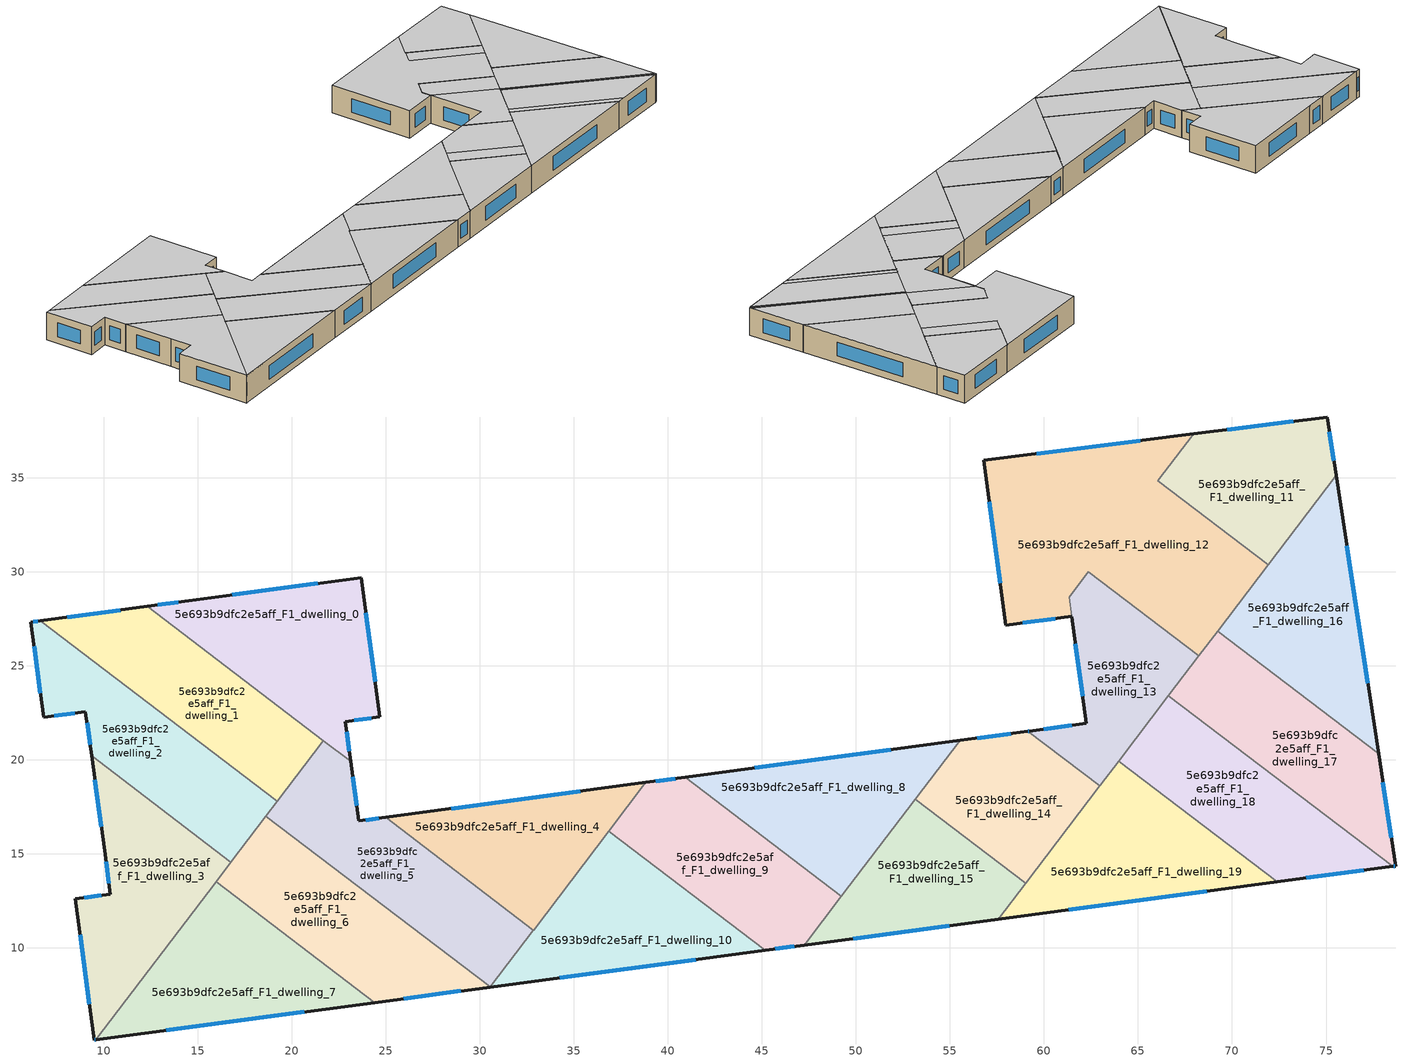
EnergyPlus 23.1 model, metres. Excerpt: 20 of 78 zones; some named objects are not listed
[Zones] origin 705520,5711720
5e693b9dfc2e5aff_F1_dwelling_0
 floor to 5e693b9dfc2e5aff_F0_dwelling_0 (EU_floor_Construction): 23.69,29.68 24.68,22.27 22.84,22.02 23.13,19.9 12.29,28.15 14.5,28.45 z3
 wall outside (EU_wall_Construction): 23.13,19.91 22.84,22.02 24.68,22.27 23.69,29.68 14.5,28.45 12.29,28.15 z3:6
 wall to 5e693b9dfc2e5aff_F1_dwelling_5 (EU_wall_Construction): 21.67,21.01 23.13,19.9 z3:6
 wall to 5e693b9dfc2e5aff_F1_dwelling_1 (EU_wall_Construction): 12.29,28.15 21.67,21.01 z3:6
 window (EU_Window_Construction): 13.94,28.38 12.85,28.23 / 21.36,29.37 16.82,28.76 / 24.43,24.15 23.94,27.81 / 23.31,22.08 24.22,22.21 / 23.06,20.44 22.92,21.49 z3.76:5.24
 ceiling to 5e693b9dfc2e5aff_F2_dwelling_0 (EU_floor_Construction): 23.13,19.91 22.84,22.02 24.68,22.27 23.69,29.68 14.5,28.45 12.29,28.15 21.68,21.01 z6
5e693b9dfc2e5aff_F1_dwelling_1
 floor to 5e693b9dfc2e5aff_F0_dwelling_1 (EU_floor_Construction): 21.67,21.01 19.22,17.78 6.61,27.38 12.29,28.15 z3
 wall outside (EU_wall_Construction): 12.29,28.15 6.61,27.38 z3:6
 wall to 5e693b9dfc2e5aff_F1_dwelling_2 (EU_wall_Construction): 6.61,27.38 19.22,17.78 z3:6
 wall to 5e693b9dfc2e5aff_F1_dwelling_5 (EU_wall_Construction): 19.22,17.78 21.67,21.01 z3:6
 window (EU_Window_Construction): 10.85,27.96 8.05,27.58 z3.76:5.24
 ceiling to 5e693b9dfc2e5aff_F2_dwelling_1 (EU_floor_Construction): 19.22,17.78 21.67,21.01 12.29,28.15 6.61,27.38 z6
5e693b9dfc2e5aff_F1_dwelling_10
 floor to 5e693b9dfc2e5aff_F0_dwelling_10 (EU_floor_Construction): 45.17,9.86 30.54,7.9 36.85,16.19 z3
 wall outside (EU_wall_Construction): 30.54,7.9 45.17,9.86 z3:6
 wall to 5e693b9dfc2e5aff_F1_dwelling_9 (EU_wall_Construction): 45.17,9.86 36.85,16.19 z3:6
 wall to 5e693b9dfc2e5aff_F1_dwelling_4 (EU_wall_Construction): 36.85,16.19 32.85,10.94 z3:6
 wall to 5e693b9dfc2e5aff_F1_dwelling_5 (EU_wall_Construction): 32.85,10.94 30.54,7.91 z3:6
 window (EU_Window_Construction): 34.24,8.4 41.47,9.36 z3.76:5.24
 ceiling to 5e693b9dfc2e5aff_F2_dwelling_10 (EU_floor_Construction): 45.17,9.86 36.85,16.19 30.54,7.9 z6
5e693b9dfc2e5aff_F1_dwelling_11
 floor to 5e693b9dfc2e5aff_F0_dwelling_11 (EU_floor_Construction): 75.06,38.22 75.54,35.12 71.92,30.37 66.05,34.83 67.95,37.33 z3
 wall outside (EU_wall_Construction): 75.54,35.12 75.06,38.22 67.95,37.33 z3:6
 wall to 5e693b9dfc2e5aff_F1_dwelling_12 (EU_wall_Construction): 67.95,37.33 66.05,34.83 71.92,30.37 z3:6
 wall to 5e693b9dfc2e5aff_F1_dwelling_16 (EU_wall_Construction): 71.92,30.37 75.54,35.12 z3:6
 window (EU_Window_Construction): 73.27,38 69.75,37.56 / 75.42,35.91 75.18,37.44 z3.76:5.24
 ceiling to 5e693b9dfc2e5aff_F2_dwelling_11 (EU_floor_Construction): 71.92,30.37 75.54,35.12 75.07,38.22 67.95,37.33 66.05,34.83 z6
5e693b9dfc2e5aff_F1_dwelling_12
 floor to 5e693b9dfc2e5aff_F0_dwelling_12 (EU_floor_Construction): 67.95,37.33 66.05,34.83 71.92,30.37 68.23,25.53 62.37,29.99 61.34,28.64 61.47,27.62 57.97,27.15 56.79,35.92 z3
 wall outside (EU_wall_Construction): 67.95,37.33 56.79,35.92 57.97,27.15 61.47,27.62 z3:6
 wall to 5e693b9dfc2e5aff_F1_dwelling_13 (EU_wall_Construction): 61.47,27.62 61.34,28.64 62.37,29.99 68.23,25.53 z3:6
 wall to 5e693b9dfc2e5aff_F1_dwelling_17 (EU_wall_Construction): 68.23,25.53 69.23,26.84 z3:6
 wall to 5e693b9dfc2e5aff_F1_dwelling_16 (EU_wall_Construction): 69.23,26.84 71.92,30.37 z3:6
 window (EU_Window_Construction): 57.09,33.71 57.67,29.37 / 65.13,36.97 59.61,36.28 / 58.86,27.27 60.59,27.5 z3.76:5.24
 ceiling to 5e693b9dfc2e5aff_F2_dwelling_12 (EU_floor_Construction): 68.23,25.53 71,29.16 65.13,33.62 67.95,37.33 56.79,35.92 57.97,27.15 61.47,27.62 61.34,28.64 62.37,29.99 z6
 ceiling to 5e693b9dfc2e5aff_F2_dwelling_11 (EU_floor_Construction): 71,29.16 71.92,30.37 66.05,34.83 65.13,33.62 z6
5e693b9dfc2e5aff_F1_dwelling_13
 floor to 5e693b9dfc2e5aff_F0_dwelling_13 (EU_floor_Construction): 68.23,25.53 62.99,18.64 62.96,18.6 59.14,21.51 59.21,21.52 62.25,21.92 61.47,27.62 61.34,28.64 62.37,29.99 z3
 wall outside (EU_wall_Construction): 61.48,27.61 62.25,21.92 59.21,21.52 59.14,21.51 z3:6
 wall to 5e693b9dfc2e5aff_F1_dwelling_14 (EU_wall_Construction): 59.14,21.51 62.96,18.6 z3:6
 wall to 5e693b9dfc2e5aff_F1_dwelling_18 (EU_wall_Construction): 63.96,19.92 66.62,23.41 z3:6
 wall to 5e693b9dfc2e5aff_F1_dwelling_17 (EU_wall_Construction): 66.62,23.41 68.23,25.53 z3:6
 wall to 5e693b9dfc2e5aff_F1_dwelling_19 (EU_wall_Construction): 62.96,18.6 62.99,18.64 63.96,19.92 z3:6
 window (EU_Window_Construction): 61.48,21.82 59.98,21.62 / 61.67,26.17 62.05,23.36 / 59.19,21.52 59.16,21.51 z3.76:5.24
 ceiling to 5e693b9dfc2e5aff_F2_dwelling_13 (EU_floor_Construction): 62.99,18.64 66.76,23.59 61.48,27.62 62.25,21.92 59.2,21.52 59.14,21.51 62.96,18.6 62.97,18.62 z6
 ceiling to 5e693b9dfc2e5aff_F2_dwelling_12 (EU_floor_Construction): 66.76,23.59 68.23,25.53 62.37,29.99 61.34,28.64 61.47,27.62 z6
5e693b9dfc2e5aff_F1_dwelling_14
 floor to 5e693b9dfc2e5aff_F0_dwelling_14 (EU_floor_Construction): 62.96,18.6 59.02,13.43 53.16,17.9 55.54,21.03 59.14,21.51 z3
 wall outside (EU_wall_Construction): 59.14,21.51 55.54,21.03 z3:6
 wall to 5e693b9dfc2e5aff_F1_dwelling_15 (EU_wall_Construction): 53.16,17.9 59.02,13.43 z3:6
 wall to 5e693b9dfc2e5aff_F1_dwelling_19 (EU_wall_Construction): 59.02,13.43 62.96,18.6 z3:6
 wall to 5e693b9dfc2e5aff_F1_dwelling_8 (EU_wall_Construction): 55.54,21.03 53.16,17.9 z3:6
 window (EU_Window_Construction): 58.23,21.39 56.45,21.15 z3.76:5.24
 ceiling to 5e693b9dfc2e5aff_F2_dwelling_14 (EU_floor_Construction): 59.02,13.43 59.94,14.64 54.08,19.11 53.16,17.9 z6
 ceiling to 5e693b9dfc2e5aff_F2_dwelling_13 (EU_floor_Construction): 59.94,14.64 62.96,18.6 59.14,21.51 55.54,21.03 54.08,19.11 z6
5e693b9dfc2e5aff_F1_dwelling_15
 floor to 5e693b9dfc2e5aff_F0_dwelling_15 (EU_floor_Construction): 59.02,13.43 57.56,11.51 47.25,10.13 53.16,17.9 z3
 wall outside (EU_wall_Construction): 47.25,10.13 57.56,11.51 z3:6
 wall to 5e693b9dfc2e5aff_F1_dwelling_9 (EU_wall_Construction): 49.23,12.73 47.25,10.13 z3:6
 wall to 5e693b9dfc2e5aff_F1_dwelling_19 (EU_wall_Construction): 57.56,11.51 59.02,13.43 z3:6
 wall to 5e693b9dfc2e5aff_F1_dwelling_8 (EU_wall_Construction): 53.16,17.9 49.22,12.73 z3:6
 window (EU_Window_Construction): 49.86,10.48 54.95,11.17 z3.76:5.24
 ceiling to 5e693b9dfc2e5aff_F2_dwelling_14 (EU_floor_Construction): 57.56,11.51 59.02,13.43 53.16,17.9 47.25,10.14 z6
5e693b9dfc2e5aff_F1_dwelling_16
 floor to 5e693b9dfc2e5aff_F0_dwelling_16 (EU_floor_Construction): 75.54,35.12 77.8,20.32 69.23,26.84 z3
 wall outside (EU_wall_Construction): 77.8,20.32 75.54,35.12 z3:6
 wall to 5e693b9dfc2e5aff_F1_dwelling_17 (EU_wall_Construction): 69.23,26.84 77.8,20.32 z3:6
 window (EU_Window_Construction): 77.23,24.06 76.11,31.38 z3.76:5.24
 ceiling adiabatic (EU_roof_Construction): 77.8,20.32 75.54,35.12 69.23,26.84 z6
5e693b9dfc2e5aff_F1_dwelling_17
 floor to 5e693b9dfc2e5aff_F0_dwelling_17 (EU_floor_Construction): 77.8,20.32 78.71,14.34 78.55,14.32 66.62,23.41 69.23,26.84 z3
 wall outside (EU_wall_Construction): 78.55,14.32 78.71,14.34 77.8,20.32 z3:6
 wall to 5e693b9dfc2e5aff_F1_dwelling_18 (EU_wall_Construction): 66.62,23.41 78.55,14.32 z3:6
 window (EU_Window_Construction): 78.48,15.85 78.03,18.8 / 78.59,14.32 78.67,14.33 z3.76:5.24
 ceiling to 5e693b9dfc2e5aff_F2_dwelling_16 (EU_floor_Construction): 78.68,14.52 77.8,20.32 69.23,26.84 66.76,23.59 z6
 ceiling to 5e693b9dfc2e5aff_F2_dwelling_17 (EU_floor_Construction): 78.71,14.34 78.68,14.52 66.76,23.59 66.62,23.41 78.55,14.32 z6
5e693b9dfc2e5aff_F1_dwelling_18
 floor to 5e693b9dfc2e5aff_F0_dwelling_18 (EU_floor_Construction): 78.55,14.32 72.4,13.5 63.96,19.92 66.62,23.41 z3
 wall outside (EU_wall_Construction): 72.4,13.5 78.55,14.32 z3:6
 wall to 5e693b9dfc2e5aff_F1_dwelling_19 (EU_wall_Construction): 63.96,19.92 72.4,13.5 z3:6
 window (EU_Window_Construction): 73.96,13.7 77,14.11 z3.76:5.24
 ceiling to 5e693b9dfc2e5aff_F2_dwelling_17 (EU_floor_Construction): 78.55,14.32 66.62,23.41 64.3,20.36 73.18,13.6 z6
 ceiling to 5e693b9dfc2e5aff_F2_dwelling_18 (EU_floor_Construction): 73.18,13.6 64.3,20.36 63.97,19.92 72.4,13.5 z6
5e693b9dfc2e5aff_F1_dwelling_19
 floor to 5e693b9dfc2e5aff_F0_dwelling_19 (EU_floor_Construction): 72.4,13.5 57.56,11.51 63.96,19.92 z3
 wall outside (EU_wall_Construction): 57.56,11.51 72.4,13.5 z3:6
 window (EU_Window_Construction): 61.31,12.02 68.65,13 z3.76:5.24
 ceiling to 5e693b9dfc2e5aff_F2_dwelling_18 (EU_floor_Construction): 72.4,13.5 63.97,19.92 57.56,11.51 z6
5e693b9dfc2e5aff_F1_dwelling_2
 floor to 5e693b9dfc2e5aff_F0_dwelling_2 (EU_floor_Construction): 19.22,17.78 16.76,14.55 9.34,20.2 9.02,22.55 6.8,22.25 6.11,27.31 6.61,27.38 z3
 wall outside (EU_wall_Construction): 6.61,27.38 6.11,27.31 6.8,22.25 9.02,22.55 9.34,20.2 z3:6
 wall to 5e693b9dfc2e5aff_F1_dwelling_3 (EU_wall_Construction): 9.34,20.2 16.76,14.55 z3:6
 wall to 5e693b9dfc2e5aff_F1_dwelling_6 (EU_wall_Construction): 16.76,14.55 18.61,16.99 z3:6
 wall to 5e693b9dfc2e5aff_F1_dwelling_5 (EU_wall_Construction): 18.61,16.99 19.22,17.78 z3:6
 window (EU_Window_Construction): 7.36,22.33 8.46,22.48 / 6.28,26.03 6.62,23.53 / 6.48,27.36 6.24,27.33 / 9.1,21.96 9.26,20.79 z3.76:5.24
 ceiling to 5e693b9dfc2e5aff_F2_dwelling_2 (EU_floor_Construction): 16.76,14.55 19.22,17.78 6.61,27.38 6.11,27.31 6.8,22.25 9.02,22.55 9.34,20.2 z6
5e693b9dfc2e5aff_F1_dwelling_3
 floor to 5e693b9dfc2e5aff_F0_dwelling_3 (EU_floor_Construction): 16.76,14.55 9.56,5.1 9.48,5.09 8.47,12.6 10.34,12.85 10.03,15.14 9.34,20.2 z3
 wall outside (EU_wall_Construction): 9.34,20.2 10.03,15.14 10.34,12.85 8.47,12.6 9.48,5.09 9.56,5.1 z3:6
 wall to 5e693b9dfc2e5aff_F1_dwelling_7 (EU_wall_Construction): 9.56,5.1 15.96,13.51 z3:6
 wall to 5e693b9dfc2e5aff_F1_dwelling_6 (EU_wall_Construction): 15.96,13.51 16.76,14.55 z3:6
 window (EU_Window_Construction): 9.87,12.79 8.95,12.66 / 10.11,14.56 10.26,13.43 / 9.52,18.92 9.86,16.42 / 9.5,5.09 9.54,5.09 / 8.73,10.7 9.23,6.99 z3.76:5.24
 ceiling to 5e693b9dfc2e5aff_F2_dwelling_3 (EU_floor_Construction): 9.56,5.1 16.76,14.55 9.34,20.2 10.03,15.14 10.34,12.85 8.48,12.6 9.48,5.09 z6
5e693b9dfc2e5aff_F1_dwelling_4
 floor to 5e693b9dfc2e5aff_F0_dwelling_4 (EU_floor_Construction): 38.82,18.79 32.85,10.94 24.98,16.93 z3
 wall outside (EU_wall_Construction): 38.82,18.79 24.98,16.93 z3:6
 wall to 5e693b9dfc2e5aff_F1_dwelling_5 (EU_wall_Construction): 24.98,16.93 32.85,10.94 z3:6
 wall to 5e693b9dfc2e5aff_F1_dwelling_9 (EU_wall_Construction): 36.85,16.19 38.82,18.79 z3:6
 window (EU_Window_Construction): 35.32,18.32 28.48,17.4 z3.76:5.24
 ceiling to 5e693b9dfc2e5aff_F2_dwelling_4 (EU_floor_Construction): 32.85,10.94 38.82,18.78 24.98,16.93 z6
5e693b9dfc2e5aff_F1_dwelling_5
 floor to 5e693b9dfc2e5aff_F0_dwelling_5 (EU_floor_Construction): 24.98,16.93 32.85,10.94 30.54,7.91 18.61,16.99 21.67,21.01 23.13,19.9 23.56,16.74 z3
 wall outside (EU_wall_Construction): 24.98,16.93 23.56,16.74 23.13,19.9 z3:6
 wall to 5e693b9dfc2e5aff_F1_dwelling_6 (EU_wall_Construction): 18.61,16.99 30.54,7.91 z3:6
 window (EU_Window_Construction): 23.45,17.54 23.24,19.1 / 24.62,16.88 23.92,16.79 z3.76:5.24
 ceiling to 5e693b9dfc2e5aff_F2_dwelling_5 (EU_floor_Construction): 30.54,7.91 32.85,10.94 24.98,16.93 23.56,16.74 23.13,19.9 21.67,21.01 18.61,16.99 z6
5e693b9dfc2e5aff_F1_dwelling_6
 floor to 5e693b9dfc2e5aff_F0_dwelling_6 (EU_floor_Construction): 30.54,7.9 24.4,7.08 15.96,13.51 18.61,16.99 z3
 wall outside (EU_wall_Construction): 24.4,7.08 30.54,7.9 z3:6
 wall to 5e693b9dfc2e5aff_F1_dwelling_7 (EU_wall_Construction): 15.96,13.51 24.4,7.08 z3:6
 window (EU_Window_Construction): 25.95,7.29 28.98,7.69 z3.76:5.24
 ceiling to 5e693b9dfc2e5aff_F2_dwelling_6 (EU_floor_Construction): 30.53,7.91 18.61,16.99 15.96,13.51 24.4,7.08 z6
5e693b9dfc2e5aff_F1_dwelling_7
 floor to 5e693b9dfc2e5aff_F0_dwelling_7 (EU_floor_Construction): 24.4,7.08 9.56,5.1 15.96,13.51 z3
 wall outside (EU_wall_Construction): 9.56,5.1 24.4,7.08 z3:6
 window (EU_Window_Construction): 13.31,5.6 20.65,6.58 z3.76:5.24
 ceiling to 5e693b9dfc2e5aff_F2_dwelling_7 (EU_floor_Construction): 24.4,7.08 15.96,13.51 9.56,5.1 z6
5e693b9dfc2e5aff_F1_dwelling_8
 floor to 5e693b9dfc2e5aff_F0_dwelling_8 (EU_floor_Construction): 55.54,21.03 49.22,12.73 40.91,19.06 z3
 wall outside (EU_wall_Construction): 55.54,21.03 40.91,19.06 z3:6
 wall to 5e693b9dfc2e5aff_F1_dwelling_9 (EU_wall_Construction): 40.91,19.06 49.22,12.73 z3:6
 window (EU_Window_Construction): 51.84,20.53 44.61,19.56 z3.76:5.24
 ceiling to 5e693b9dfc2e5aff_F2_dwelling_8 (EU_floor_Construction): 49.23,12.73 55.54,21.03 40.91,19.06 z6
5e693b9dfc2e5aff_F1_dwelling_9
 floor to 5e693b9dfc2e5aff_F0_dwelling_9 (EU_floor_Construction): 49.22,12.73 47.25,10.13 45.17,9.86 36.85,16.19 38.82,18.79 40.91,19.06 z3
 wall outside (EU_wall_Construction): 40.91,19.06 38.82,18.79 / 45.17,9.86 47.25,10.13 z3:6
 window (EU_Window_Construction): 40.38,18.99 39.35,18.86 / 45.69,9.93 46.72,10.06 z3.76:5.24
 ceiling to 5e693b9dfc2e5aff_F2_dwelling_9 (EU_floor_Construction): 47.25,10.13 49.22,12.73 40.91,19.06 38.82,18.79 36.85,16.19 45.17,9.86 z6
[Building]
EU S2 Campaign: North Axis=0; Terrain=City; Solar Distribution=FullExterior
[Site:Location]
London: Latitude=51.5; Longitude=-0.5; Time Zone=0; Elevation=25
[SizingPeriod:WeatherFileDays]
AnnualSizingPeriod: Begin Month=1; Begin Day of Month=1; End Month=12; End Day of Month=31; Day of Week for Start Day=Monday; Use Weather File Daylight Saving Period=No; Use Weather File Rain and Snow Indicators=No
[MATERIAL]
EU_InternalMass_Material: Roughness=MediumRough; Thickness=0.1; Conductivity=1; Density=1800; Specific Heat=900; Thermal Absorptance=0.9; Solar Absorptance=0.7; Visible Absorptance=0.7
[MATERIAL:NOMASS] Roughness=MediumRough; Thermal Absorptance=0.9; Solar Absorptance=0.7; Visible Absorptance=0.7
Name | Thermal Resistance
EU_wall_NoMass | 0.655885
EU_roof_NoMass | 2.70553
EU_floor_NoMass | 2.16442
[WINDOWMATERIAL:SIMPLEGLAZINGSYSTEM]
EU_Window_SimpleGlazing: UFactor=2.91071; Solar Heat Gain Coefficient=0.76; Visible Transmittance=0.76
[CONSTRUCTION]
EU_wall_Construction: EU_wall_NoMass
EU_roof_Construction: EU_roof_NoMass
EU_floor_Construction: EU_floor_NoMass
EU_Window_Construction: EU_Window_SimpleGlazing
EU_InternalMass_Construction: EU_InternalMass_Material
[ZONE] Type=1; Multiplier=1; Ceiling Height=autocalculate; Floor Area=autocalculate; Part of Total Floor Area=Yes
Name | Volume
5e693b9dfc2e5aff_F1_dwelling_0 | 180.817
5e693b9dfc2e5aff_F1_dwelling_1 | 168.139
5e693b9dfc2e5aff_F1_dwelling_10; 5e693b9dfc2e5aff_F1_dwelling_9 | 163.417
5e693b9dfc2e5aff_F1_dwelling_11 | 134.528
5e693b9dfc2e5aff_F1_dwelling_12 | 318.478
5e693b9dfc2e5aff_F1_dwelling_13 | 133.638
5e693b9dfc2e5aff_F1_dwelling_14 | 133.82
5e693b9dfc2e5aff_F1_dwelling_15 | 134.5
5e693b9dfc2e5aff_F1_dwelling_16 | 168.177
5e693b9dfc2e5aff_F1_dwelling_17; 5e693b9dfc2e5aff_F1_dwelling_2; 5e693b9dfc2e5aff_F1_dwelling_3 | 168.146
5e693b9dfc2e5aff_F1_dwelling_18 | 168.17
5e693b9dfc2e5aff_F1_dwelling_19 | 168.129
5e693b9dfc2e5aff_F1_dwelling_4 | 146.334
5e693b9dfc2e5aff_F1_dwelling_5 | 177.332
5e693b9dfc2e5aff_F1_dwelling_6 | 168.123
5e693b9dfc2e5aff_F1_dwelling_7 | 168.185
5e693b9dfc2e5aff_F1_dwelling_8 | 163.408
[INTERNALMASS] Construction=EU_InternalMass_Construction
Name | Zone or ZoneList | Surface Area
5e693b9dfc2e5aff_F1_dwelling_0_EU_InternalMass | 5e693b9dfc2e5aff_F1_dwelling_0 | 60.2768
5e693b9dfc2e5aff_F1_dwelling_1_EU_InternalMass | 5e693b9dfc2e5aff_F1_dwelling_1 | 56.0464
5e693b9dfc2e5aff_F1_dwelling_2_EU_InternalMass | 5e693b9dfc2e5aff_F1_dwelling_2 | 56.049
5e693b9dfc2e5aff_F1_dwelling_3_EU_InternalMass | 5e693b9dfc2e5aff_F1_dwelling_3 | 56.0484
5e693b9dfc2e5aff_F1_dwelling_4_EU_InternalMass | 5e693b9dfc2e5aff_F1_dwelling_4 | 48.7781
5e693b9dfc2e5aff_F1_dwelling_5_EU_InternalMass | 5e693b9dfc2e5aff_F1_dwelling_5 | 59.1108
5e693b9dfc2e5aff_F1_dwelling_6_EU_InternalMass | 5e693b9dfc2e5aff_F1_dwelling_6 | 56.0403
5e693b9dfc2e5aff_F1_dwelling_7_EU_InternalMass | 5e693b9dfc2e5aff_F1_dwelling_7 | 56.062
5e693b9dfc2e5aff_F1_dwelling_8_EU_InternalMass | 5e693b9dfc2e5aff_F1_dwelling_8 | 54.4737
5e693b9dfc2e5aff_F1_dwelling_9_EU_InternalMass | 5e693b9dfc2e5aff_F1_dwelling_9 | 54.4724
5e693b9dfc2e5aff_F1_dwelling_10_EU_InternalMass | 5e693b9dfc2e5aff_F1_dwelling_10 | 54.4724
5e693b9dfc2e5aff_F1_dwelling_11_EU_InternalMass | 5e693b9dfc2e5aff_F1_dwelling_11 | 44.8427
5e693b9dfc2e5aff_F1_dwelling_12_EU_InternalMass | 5e693b9dfc2e5aff_F1_dwelling_12 | 106.158
5e693b9dfc2e5aff_F1_dwelling_13_EU_InternalMass | 5e693b9dfc2e5aff_F1_dwelling_13 | 44.5469
5e693b9dfc2e5aff_F1_dwelling_14_EU_InternalMass | 5e693b9dfc2e5aff_F1_dwelling_14 | 44.6072
5e693b9dfc2e5aff_F1_dwelling_15_EU_InternalMass | 5e693b9dfc2e5aff_F1_dwelling_15 | 44.8335
5e693b9dfc2e5aff_F1_dwelling_16_EU_InternalMass | 5e693b9dfc2e5aff_F1_dwelling_16 | 56.0592
5e693b9dfc2e5aff_F1_dwelling_17_EU_InternalMass | 5e693b9dfc2e5aff_F1_dwelling_17 | 56.0486
5e693b9dfc2e5aff_F1_dwelling_18_EU_InternalMass | 5e693b9dfc2e5aff_F1_dwelling_18 | 56.0569
5e693b9dfc2e5aff_F1_dwelling_19_EU_InternalMass | 5e693b9dfc2e5aff_F1_dwelling_19 | 56.043
[OTHEREQUIPMENT] Fuel Type=Electricity; Design Level Calculation Method=Watts/Area; Power per Zone Floor Area=1; Fraction Latent=0; Fraction Radiant=0; Fraction Lost=0; Carbon Dioxide Generation Rate=0; EndUse Subcategory=EU_Step8_InternalGains
Name | Zone or ZoneList or Space or SpaceList | Schedule
EU_Step8_InternalGain_5e693b9dfc2e5aff_F1_dwelling_0_f000 | 5e693b9dfc2e5aff_F1_dwelling_0 | EU_Step8_GainSchedule_5e693b9dfc2e5aff_F1_dwelling_0_f000
EU_Step8_InternalGain_5e693b9dfc2e5aff_F1_dwelling_1_f000 | 5e693b9dfc2e5aff_F1_dwelling_1 | EU_Step8_GainSchedule_5e693b9dfc2e5aff_F1_dwelling_1_f000
EU_Step8_InternalGain_5e693b9dfc2e5aff_F1_dwelling_2_f000 | 5e693b9dfc2e5aff_F1_dwelling_2 | EU_Step8_GainSchedule_5e693b9dfc2e5aff_F1_dwelling_2_f000
EU_Step8_InternalGain_5e693b9dfc2e5aff_F1_dwelling_3_f000 | 5e693b9dfc2e5aff_F1_dwelling_3 | EU_Step8_GainSchedule_5e693b9dfc2e5aff_F1_dwelling_3_f000
EU_Step8_InternalGain_5e693b9dfc2e5aff_F1_dwelling_4_f000 | 5e693b9dfc2e5aff_F1_dwelling_4 | EU_Step8_GainSchedule_5e693b9dfc2e5aff_F1_dwelling_4_f000
EU_Step8_InternalGain_5e693b9dfc2e5aff_F1_dwelling_5_f000 | 5e693b9dfc2e5aff_F1_dwelling_5 | EU_Step8_GainSchedule_5e693b9dfc2e5aff_F1_dwelling_5_f000
EU_Step8_InternalGain_5e693b9dfc2e5aff_F1_dwelling_6_f000 | 5e693b9dfc2e5aff_F1_dwelling_6 | EU_Step8_GainSchedule_5e693b9dfc2e5aff_F1_dwelling_6_f000
EU_Step8_InternalGain_5e693b9dfc2e5aff_F1_dwelling_7_f000 | 5e693b9dfc2e5aff_F1_dwelling_7 | EU_Step8_GainSchedule_5e693b9dfc2e5aff_F1_dwelling_7_f000
EU_Step8_InternalGain_5e693b9dfc2e5aff_F1_dwelling_8_f000 | 5e693b9dfc2e5aff_F1_dwelling_8 | EU_Step8_GainSchedule_5e693b9dfc2e5aff_F1_dwelling_8_f000
EU_Step8_InternalGain_5e693b9dfc2e5aff_F1_dwelling_9_f000 | 5e693b9dfc2e5aff_F1_dwelling_9 | EU_Step8_GainSchedule_5e693b9dfc2e5aff_F1_dwelling_9_f000
EU_Step8_InternalGain_5e693b9dfc2e5aff_F1_dwelling_10_f000 | 5e693b9dfc2e5aff_F1_dwelling_10 | EU_Step8_GainSchedule_5e693b9dfc2e5aff_F1_dwelling_10_f000
EU_Step8_InternalGain_5e693b9dfc2e5aff_F1_dwelling_11_f000 | 5e693b9dfc2e5aff_F1_dwelling_11 | EU_Step8_GainSchedule_5e693b9dfc2e5aff_F1_dwelling_11_f000
EU_Step8_InternalGain_5e693b9dfc2e5aff_F1_dwelling_12_f000 | 5e693b9dfc2e5aff_F1_dwelling_12 | EU_Step8_GainSchedule_5e693b9dfc2e5aff_F1_dwelling_12_f000
EU_Step8_InternalGain_5e693b9dfc2e5aff_F1_dwelling_13_f000 | 5e693b9dfc2e5aff_F1_dwelling_13 | EU_Step8_GainSchedule_5e693b9dfc2e5aff_F1_dwelling_13_f000
EU_Step8_InternalGain_5e693b9dfc2e5aff_F1_dwelling_14_f000 | 5e693b9dfc2e5aff_F1_dwelling_14 | EU_Step8_GainSchedule_5e693b9dfc2e5aff_F1_dwelling_14_f000
EU_Step8_InternalGain_5e693b9dfc2e5aff_F1_dwelling_15_f000 | 5e693b9dfc2e5aff_F1_dwelling_15 | EU_Step8_GainSchedule_5e693b9dfc2e5aff_F1_dwelling_15_f000
EU_Step8_InternalGain_5e693b9dfc2e5aff_F1_dwelling_16_f000 | 5e693b9dfc2e5aff_F1_dwelling_16 | EU_Step8_GainSchedule_5e693b9dfc2e5aff_F1_dwelling_16_f000
EU_Step8_InternalGain_5e693b9dfc2e5aff_F1_dwelling_17_f000 | 5e693b9dfc2e5aff_F1_dwelling_17 | EU_Step8_GainSchedule_5e693b9dfc2e5aff_F1_dwelling_17_f000
EU_Step8_InternalGain_5e693b9dfc2e5aff_F1_dwelling_18_f000 | 5e693b9dfc2e5aff_F1_dwelling_18 | EU_Step8_GainSchedule_5e693b9dfc2e5aff_F1_dwelling_18_f000
EU_Step8_InternalGain_5e693b9dfc2e5aff_F1_dwelling_19_f000 | 5e693b9dfc2e5aff_F1_dwelling_19 | EU_Step8_GainSchedule_5e693b9dfc2e5aff_F1_dwelling_19_f000
[ZONEVENTILATION:DESIGNFLOWRATE] Schedule=EU_AlwaysOn; Design Flow Rate Calculation Method=AirChanges/Hour; Air Changes per Hour=0.462017; Ventilation Type=Natural; Fan Pressure Rise=0; Fan Total Efficiency=1; Constant Term Coefficient=1; Temperature Term Coefficient=0; Velocity Term Coefficient=0; Velocity Squared Term Coefficient=0; Minimum Indoor Temperature=-100; Maximum Indoor Temperature=100; Delta Temperature=-100; Minimum Outdoor Temperature=-100; Maximum Outdoor Temperature=100; Maximum Wind Speed=40
Name | Zone or ZoneList or Space or SpaceList
EU_ConstantAir_5e693b9dfc2e5aff_F1_dwelling_0 | 5e693b9dfc2e5aff_F1_dwelling_0
EU_ConstantAir_5e693b9dfc2e5aff_F1_dwelling_1 | 5e693b9dfc2e5aff_F1_dwelling_1
EU_ConstantAir_5e693b9dfc2e5aff_F1_dwelling_2 | 5e693b9dfc2e5aff_F1_dwelling_2
EU_ConstantAir_5e693b9dfc2e5aff_F1_dwelling_3 | 5e693b9dfc2e5aff_F1_dwelling_3
EU_ConstantAir_5e693b9dfc2e5aff_F1_dwelling_4 | 5e693b9dfc2e5aff_F1_dwelling_4
EU_ConstantAir_5e693b9dfc2e5aff_F1_dwelling_5 | 5e693b9dfc2e5aff_F1_dwelling_5
EU_ConstantAir_5e693b9dfc2e5aff_F1_dwelling_6 | 5e693b9dfc2e5aff_F1_dwelling_6
EU_ConstantAir_5e693b9dfc2e5aff_F1_dwelling_7 | 5e693b9dfc2e5aff_F1_dwelling_7
EU_ConstantAir_5e693b9dfc2e5aff_F1_dwelling_8 | 5e693b9dfc2e5aff_F1_dwelling_8
EU_ConstantAir_5e693b9dfc2e5aff_F1_dwelling_9 | 5e693b9dfc2e5aff_F1_dwelling_9
EU_ConstantAir_5e693b9dfc2e5aff_F1_dwelling_10 | 5e693b9dfc2e5aff_F1_dwelling_10
EU_ConstantAir_5e693b9dfc2e5aff_F1_dwelling_11 | 5e693b9dfc2e5aff_F1_dwelling_11
EU_ConstantAir_5e693b9dfc2e5aff_F1_dwelling_12 | 5e693b9dfc2e5aff_F1_dwelling_12
EU_ConstantAir_5e693b9dfc2e5aff_F1_dwelling_13 | 5e693b9dfc2e5aff_F1_dwelling_13
EU_ConstantAir_5e693b9dfc2e5aff_F1_dwelling_14 | 5e693b9dfc2e5aff_F1_dwelling_14
EU_ConstantAir_5e693b9dfc2e5aff_F1_dwelling_15 | 5e693b9dfc2e5aff_F1_dwelling_15
EU_ConstantAir_5e693b9dfc2e5aff_F1_dwelling_16 | 5e693b9dfc2e5aff_F1_dwelling_16
EU_ConstantAir_5e693b9dfc2e5aff_F1_dwelling_17 | 5e693b9dfc2e5aff_F1_dwelling_17
EU_ConstantAir_5e693b9dfc2e5aff_F1_dwelling_18 | 5e693b9dfc2e5aff_F1_dwelling_18
EU_ConstantAir_5e693b9dfc2e5aff_F1_dwelling_19 | 5e693b9dfc2e5aff_F1_dwelling_19
[HVACTEMPLATE:ZONE:IDEALLOADSAIRSYSTEM] System Availability Schedule=EU_AlwaysOn; Maximum Heating Supply Air Temperature=50; Minimum Cooling Supply Air Temperature=13; Maximum Heating Supply Air Humidity Ratio=0.0156; Minimum Cooling Supply Air Humidity Ratio=0.0077; Heating Limit=NoLimit; Cooling Limit=NoLimit; Heating Availability Schedule=EU_AlwaysOn; Cooling Availability Schedule=EU_CoolingOff; Dehumidification Control Type=ConstantSensibleHeatRatio; Cooling Sensible Heat Ratio=0.7; Dehumidification Setpoint=60; Humidification Control Type=None; Humidification Setpoint=30; Outdoor Air Method=None; Outdoor Air Flow Rate per Person=0.00944; Outdoor Air Flow Rate per Zone Floor Area=0; Outdoor Air Flow Rate per Zone=0; Demand Controlled Ventilation Type=None; Outdoor Air Economizer Type=NoEconomizer; Heat Recovery Type=None; Sensible Heat Recovery Effectiveness=0.7; Latent Heat Recovery Effectiveness=0.65
Name | Template Thermostat
5e693b9dfc2e5aff_F1_dwelling_0 | EU_HeatOnly_5e693b9dfc2e5aff_F1_dwelling_0
5e693b9dfc2e5aff_F1_dwelling_1 | EU_HeatOnly_5e693b9dfc2e5aff_F1_dwelling_1
5e693b9dfc2e5aff_F1_dwelling_2 | EU_HeatOnly_5e693b9dfc2e5aff_F1_dwelling_2
5e693b9dfc2e5aff_F1_dwelling_3 | EU_HeatOnly_5e693b9dfc2e5aff_F1_dwelling_3
5e693b9dfc2e5aff_F1_dwelling_4 | EU_HeatOnly_5e693b9dfc2e5aff_F1_dwelling_4
5e693b9dfc2e5aff_F1_dwelling_5 | EU_HeatOnly_5e693b9dfc2e5aff_F1_dwelling_5
5e693b9dfc2e5aff_F1_dwelling_6 | EU_HeatOnly_5e693b9dfc2e5aff_F1_dwelling_6
5e693b9dfc2e5aff_F1_dwelling_7 | EU_HeatOnly_5e693b9dfc2e5aff_F1_dwelling_7
5e693b9dfc2e5aff_F1_dwelling_8 | EU_HeatOnly_5e693b9dfc2e5aff_F1_dwelling_8
5e693b9dfc2e5aff_F1_dwelling_9 | EU_HeatOnly_5e693b9dfc2e5aff_F1_dwelling_9
5e693b9dfc2e5aff_F1_dwelling_10 | EU_HeatOnly_5e693b9dfc2e5aff_F1_dwelling_10
5e693b9dfc2e5aff_F1_dwelling_11 | EU_HeatOnly_5e693b9dfc2e5aff_F1_dwelling_11
5e693b9dfc2e5aff_F1_dwelling_12 | EU_HeatOnly_5e693b9dfc2e5aff_F1_dwelling_12
5e693b9dfc2e5aff_F1_dwelling_13 | EU_HeatOnly_5e693b9dfc2e5aff_F1_dwelling_13
5e693b9dfc2e5aff_F1_dwelling_14 | EU_HeatOnly_5e693b9dfc2e5aff_F1_dwelling_14
5e693b9dfc2e5aff_F1_dwelling_15 | EU_HeatOnly_5e693b9dfc2e5aff_F1_dwelling_15
5e693b9dfc2e5aff_F1_dwelling_16 | EU_HeatOnly_5e693b9dfc2e5aff_F1_dwelling_16
5e693b9dfc2e5aff_F1_dwelling_17 | EU_HeatOnly_5e693b9dfc2e5aff_F1_dwelling_17
5e693b9dfc2e5aff_F1_dwelling_18 | EU_HeatOnly_5e693b9dfc2e5aff_F1_dwelling_18
5e693b9dfc2e5aff_F1_dwelling_19 | EU_HeatOnly_5e693b9dfc2e5aff_F1_dwelling_19
[SIZING:ZONE] Zone Cooling Design Supply Air Temperature Input Method=SupplyAirTemperature; Zone Cooling Design Supply Air Temperature=13; Zone Heating Design Supply Air Temperature Input Method=SupplyAirTemperature; Zone Heating Design Supply Air Temperature=50; Zone Cooling Design Supply Air Humidity Ratio=0.008; Zone Heating Design Supply Air Humidity Ratio=0.008; Cooling Design Air Flow Method=DesignDay; Cooling Design Air Flow Rate=0; Cooling Minimum Air Flow per Zone Floor Area=0.000762; Cooling Minimum Air Flow=0; Cooling Minimum Air Flow Fraction=0.2; Heating Design Air Flow Method=DesignDay; Heating Design Air Flow Rate=0; Heating Maximum Air Flow per Zone Floor Area=0.002032; Heating Maximum Air Flow=0.141576; Heating Maximum Air Flow Fraction=0.3; Account for Dedicated Outdoor Air System=No; Dedicated Outdoor Air System Control Strategy=NeutralSupplyAir; Dedicated Outdoor Air Low Setpoint Temperature for Design=autosize; Dedicated Outdoor Air High Setpoint Temperature for Design=autosize; Zone Load Sizing Method=Sensible Load Only No Latent Load; Zone Latent Cooling Design Supply Air Humidity Ratio Input Method=HumidityRatioDifference; Zone Cooling Design Supply Air Humidity Ratio Difference=0.005; Zone Latent Heating Design Supply Air Humidity Ratio Input Method=HumidityRatioDifference; Zone Humidification Design Supply Air Humidity Ratio Difference=0.005
5e693b9dfc2e5aff_F1_dwelling_0; 5e693b9dfc2e5aff_F1_dwelling_1; 5e693b9dfc2e5aff_F1_dwelling_2; 5e693b9dfc2e5aff_F1_dwelling_3; 5e693b9dfc2e5aff_F1_dwelling_4; 5e693b9dfc2e5aff_F1_dwelling_5; 5e693b9dfc2e5aff_F1_dwelling_6; 5e693b9dfc2e5aff_F1_dwelling_7; 5e693b9dfc2e5aff_F1_dwelling_8; 5e693b9dfc2e5aff_F1_dwelling_9; 5e693b9dfc2e5aff_F1_dwelling_10; 5e693b9dfc2e5aff_F1_dwelling_11; 5e693b9dfc2e5aff_F1_dwelling_12; 5e693b9dfc2e5aff_F1_dwelling_13; 5e693b9dfc2e5aff_F1_dwelling_14; 5e693b9dfc2e5aff_F1_dwelling_15; 5e693b9dfc2e5aff_F1_dwelling_16; 5e693b9dfc2e5aff_F1_dwelling_17; 5e693b9dfc2e5aff_F1_dwelling_18; 5e693b9dfc2e5aff_F1_dwelling_19
[SCHEDULE:CONSTANT]
Name | Hourly Value
EU_AlwaysOn | 1
EU_CoolingOff | 0
[SCHEDULE:FILE] Column Number=1; Rows to Skip at Top=0; Number of Hours of Data=8760; Column Separator=Comma; Interpolate to Timestep=No; Minutes per Item=60; Adjust Schedule for Daylight Savings=Yes
Name | File
EU_Step8_GainSchedule_5e693b9dfc2e5aff_F1_dwelling_0_f000 | ../../schedules/5e693b9dfc2e5aff/5e693b9dfc2e5aff_F1_dwelling_0_f000_gain.csv
EU_Step8_GainSchedule_5e693b9dfc2e5aff_F1_dwelling_1_f000 | ../../schedules/5e693b9dfc2e5aff/5e693b9dfc2e5aff_F1_dwelling_1_f000_gain.csv
EU_Step8_GainSchedule_5e693b9dfc2e5aff_F1_dwelling_2_f000 | ../../schedules/5e693b9dfc2e5aff/5e693b9dfc2e5aff_F1_dwelling_2_f000_gain.csv
EU_Step8_GainSchedule_5e693b9dfc2e5aff_F1_dwelling_3_f000 | ../../schedules/5e693b9dfc2e5aff/5e693b9dfc2e5aff_F1_dwelling_3_f000_gain.csv
EU_Step8_GainSchedule_5e693b9dfc2e5aff_F1_dwelling_4_f000 | ../../schedules/5e693b9dfc2e5aff/5e693b9dfc2e5aff_F1_dwelling_4_f000_gain.csv
EU_Step8_GainSchedule_5e693b9dfc2e5aff_F1_dwelling_5_f000 | ../../schedules/5e693b9dfc2e5aff/5e693b9dfc2e5aff_F1_dwelling_5_f000_gain.csv
EU_Step8_GainSchedule_5e693b9dfc2e5aff_F1_dwelling_6_f000 | ../../schedules/5e693b9dfc2e5aff/5e693b9dfc2e5aff_F1_dwelling_6_f000_gain.csv
EU_Step8_GainSchedule_5e693b9dfc2e5aff_F1_dwelling_7_f000 | ../../schedules/5e693b9dfc2e5aff/5e693b9dfc2e5aff_F1_dwelling_7_f000_gain.csv
EU_Step8_GainSchedule_5e693b9dfc2e5aff_F1_dwelling_8_f000 | ../../schedules/5e693b9dfc2e5aff/5e693b9dfc2e5aff_F1_dwelling_8_f000_gain.csv
EU_Step8_GainSchedule_5e693b9dfc2e5aff_F1_dwelling_9_f000 | ../../schedules/5e693b9dfc2e5aff/5e693b9dfc2e5aff_F1_dwelling_9_f000_gain.csv
EU_Step8_GainSchedule_5e693b9dfc2e5aff_F1_dwelling_10_f000 | ../../schedules/5e693b9dfc2e5aff/5e693b9dfc2e5aff_F1_dwelling_10_f000_gain.csv
EU_Step8_GainSchedule_5e693b9dfc2e5aff_F1_dwelling_11_f000 | ../../schedules/5e693b9dfc2e5aff/5e693b9dfc2e5aff_F1_dwelling_11_f000_gain.csv
EU_Step8_GainSchedule_5e693b9dfc2e5aff_F1_dwelling_12_f000 | ../../schedules/5e693b9dfc2e5aff/5e693b9dfc2e5aff_F1_dwelling_12_f000_gain.csv
EU_Step8_GainSchedule_5e693b9dfc2e5aff_F1_dwelling_13_f000 | ../../schedules/5e693b9dfc2e5aff/5e693b9dfc2e5aff_F1_dwelling_13_f000_gain.csv
EU_Step8_GainSchedule_5e693b9dfc2e5aff_F1_dwelling_14_f000 | ../../schedules/5e693b9dfc2e5aff/5e693b9dfc2e5aff_F1_dwelling_14_f000_gain.csv
EU_Step8_GainSchedule_5e693b9dfc2e5aff_F1_dwelling_15_f000 | ../../schedules/5e693b9dfc2e5aff/5e693b9dfc2e5aff_F1_dwelling_15_f000_gain.csv
EU_Step8_GainSchedule_5e693b9dfc2e5aff_F1_dwelling_16_f000 | ../../schedules/5e693b9dfc2e5aff/5e693b9dfc2e5aff_F1_dwelling_16_f000_gain.csv
EU_Step8_GainSchedule_5e693b9dfc2e5aff_F1_dwelling_17_f000 | ../../schedules/5e693b9dfc2e5aff/5e693b9dfc2e5aff_F1_dwelling_17_f000_gain.csv
EU_Step8_GainSchedule_5e693b9dfc2e5aff_F1_dwelling_18_f000 | ../../schedules/5e693b9dfc2e5aff/5e693b9dfc2e5aff_F1_dwelling_18_f000_gain.csv
EU_Step8_GainSchedule_5e693b9dfc2e5aff_F1_dwelling_19_f000 | ../../schedules/5e693b9dfc2e5aff/5e693b9dfc2e5aff_F1_dwelling_19_f000_gain.csv
